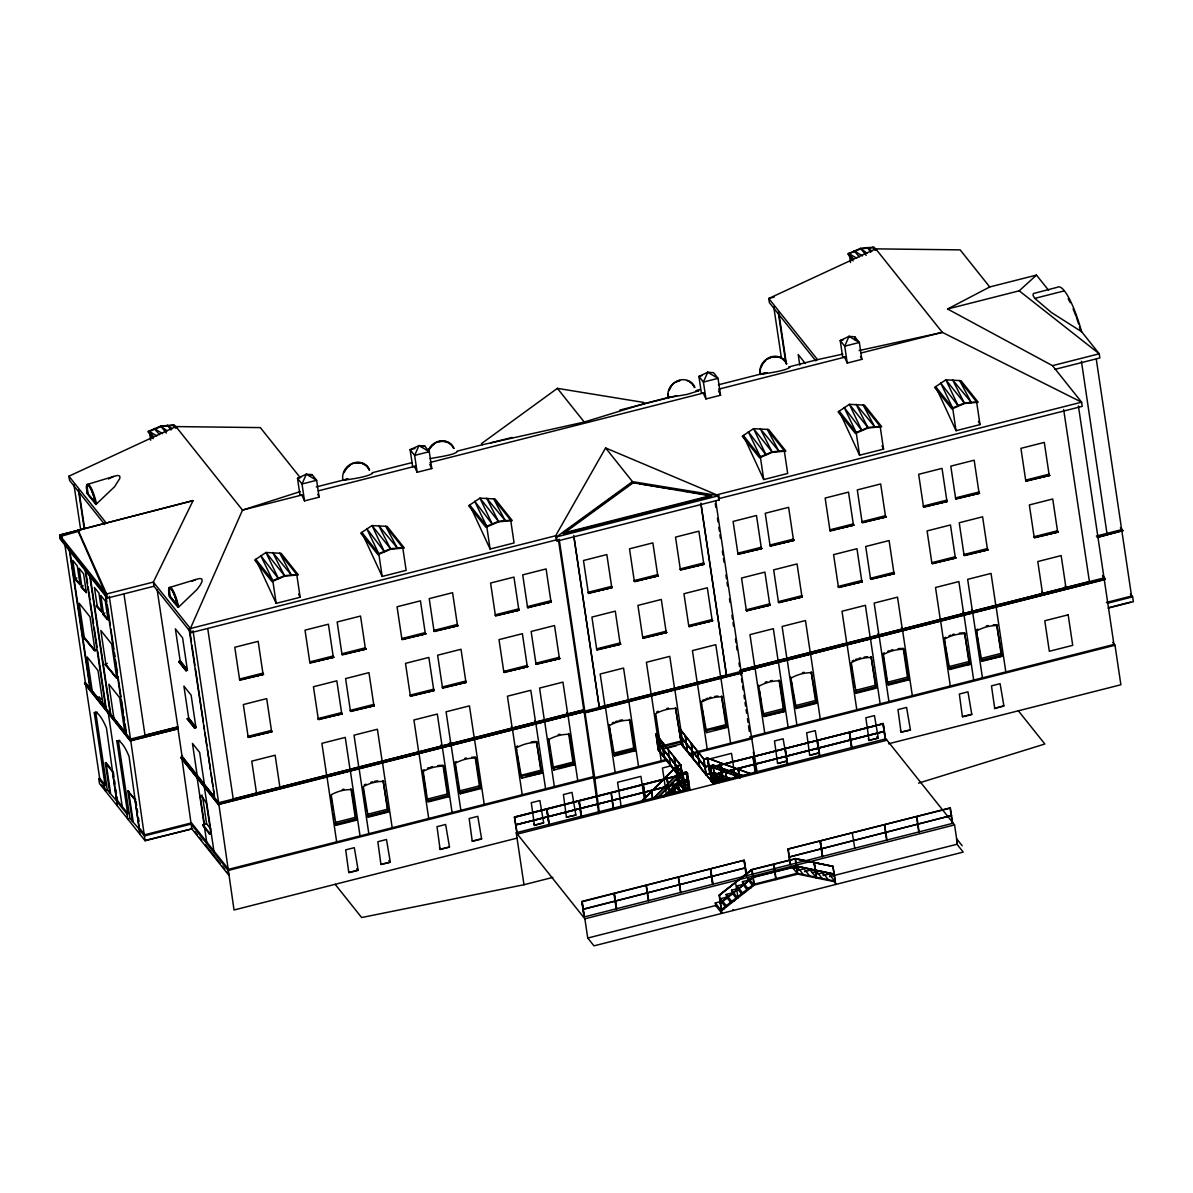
<?xml version="1.0" encoding="UTF-8"?>
<svg xmlns="http://www.w3.org/2000/svg" width="1193" height="1193" viewBox="0 0 1193 1193"><rect width="100%" height="100%" fill="white"/><g stroke="black" fill="none" stroke-linecap="round" stroke-linejoin="round"><path stroke-width="1.5" d="M153.972 586.24L107.221 598.125L60.276 539.236L59.65 535.075L193.072 500.613L153.36 582.08L153.972 586.24L190.999 632.678L556.266 539.922L557.161 541.055L719.334 499.867L718.723 495.706L605.597 447.942L555.64 535.761L556.266 539.922M109.816 793.211L105.267 762.715L112.5 771.767L117.033 802.278L117.764 802.084L107.325 790.109L105.133 790.661L104.417 785.799L106.505 784.562M117.332 805.946L106.475 728.013A43.977 9.41 75.8 0 0 94.292 712.728L95.753 712.355A43.977 9.41 75.8 0 1 97.304 712.191M135.793 799.892L127.845 791.019L135.063 800.085L139.611 830.582L140.342 830.403L129.903 818.413L127.711 818.965L126.995 814.118L129.083 812.865M1078.397 405.948L1104.017 577.904L1105.076 578.694L741.39 671.778L1105.18 579.38L1104.017 577.904L740.227 670.287L742.285 672.912L584.495 712.982L583.601 711.848L218.334 804.604L181.082 757.898L182.052 756.213L214.561 796.969L189.046 628.8M139.909 834.25L129.053 756.332A43.977 9.41 75.8 0 0 116.869 741.032L118.331 740.674A43.977 9.41 75.8 0 1 119.882 740.495M689.39 788.752L658.954 749.472M640.581 802.143L676.863 765.891L680.785 764.892L683.186 780.535L679.264 781.534L663.89 796.835M641.998 801.234L676.893 766.16L680.89 764.996M653.466 798.236L677.997 773.526L681.725 772.706M653.51 798.505L678.042 773.795L682.023 772.632L657.045 741.763L682.068 772.9L677.997 773.526M657.746 797.401L682.366 772.796L686.407 771.916L688.719 787.44L684.678 788.334L681.009 791.913M657.79 797.67L682.456 772.915L684.782 789.02L679.369 782.22L676.953 766.01M657.88 797.789L682.411 773.079L686.437 772.184M663.532 796.372L678.906 781.087L682.635 780.848L658.327 750.352L655.911 734.127L680.935 765.28L676.893 766.16M670.541 793.375L683.5 780.431L687.541 779.536M670.585 793.643L683.589 780.535L670.675 793.763M688.674 787.857L683.619 789.319M719.334 499.867L718.44 498.734L1082.23 406.336L1081.604 402.175L1052.494 365.654L947.585 309.002L1019.195 290.824L1036.478 275.091L1048.587 290.272M95.887 504.505L95.872 504.371A14.54 2.804 73.1 0 0 88.834 485.447A14.54 2.804 73.1 0 0 87.372 493.723L95.887 504.505L114.588 486.714L119.911 478.274L119.732 476.052L117.63 475.425L113.767 476.41L87.029 484.537M178.353 607.326L196.756 589.774L200.32 584.973L202.094 581.334L201.915 579.112L199.813 578.471L195.935 579.47L169.197 587.597M652.467 798.52L651.646 791.406L652.75 798.356M725.583 907.038L721.139 901.461L715.293 902.952L715.681 905.547L721.914 913.361L719.125 895.123L751.709 869.578L795.463 858.602M796.611 866.222L752.843 877.198L720.393 903.131L752.887 877.481L796.641 866.506L834.19 874.23L796.521 866.118L834.146 873.962M720.304 903.026L752.932 877.317M721.243 912.526L720.855 909.916L753.439 884.371L797.103 873.291L834.653 881.016L835.711 884.46L832.923 866.222L835.324 881.866L829.09 874.051L823.245 875.528L822.842 872.754L818.458 873.872M832.654 866.431L795.507 858.871L751.754 869.846L719.17 895.391L751.709 869.578L754.11 885.221L721.526 910.766L715.293 902.952M666.887 776.166L668.885 791.63L666.619 776.375L669.452 792.063L673.001 790.452L669.362 791.377L671.525 794.091M673.732 793.569L672.405 783.07L674.015 793.449M644.533 403.562L643.638 402.429L557.385 388.351L481.465 443.617L482.36 444.75L584.242 422.039L644.533 403.562L671.57 396.702M77.963 529.856L106.609 593.965L153.36 582.08L190.388 628.517L555.64 535.761L556.549 536.895L718.723 495.706L632.469 481.629L556.549 536.895L557.161 541.055M564.17 532.138L573.043 525.666M578.963 521.356L586.36 515.972M593.756 510.589L604.12 503.043M608.564 499.822L617.437 493.35M624.834 487.967L630.754 483.657M632.693 483.15L563.141 533.778L711.714 496.049L632.245 482.583L635.914 483.18M157.118 589.581L178.145 728.759L130.231 740.928L84.628 683.738L85.374 682.456L64.646 543.292M145.099 840.767L99.496 783.577L98.765 778.731L99.63 778.134L85.583 683.843L130.723 740.465L145.099 840.767L192.58 828.703L145.606 840.304M185.974 670.72L178.756 661.653L180.113 660.594L187.331 669.661L185.974 670.72L187.435 670.347L182.604 637.882L175.371 628.815L180.218 661.295L187.435 670.347M187.256 718.812L194.489 727.864L187.286 718.947L188.643 717.888L195.861 726.94L194.504 728.013L195.965 727.641L191.134 695.176L183.901 686.109L188.748 718.574L195.965 727.641M947.585 309.002L989.728 286.961L1036.478 275.091M153.241 438.666L147.872 431.568L160.727 426.065L174.223 424.872L176.475 427.676M150.706 440.247L149.408 431.493L161.1 426.527L173.373 425.409M853.07 260.939L847.701 253.841L860.556 248.338L874.066 247.145L876.303 249.948M873.201 247.682L860.928 248.8L849.237 253.766L856.708 258.15M276.179 603.36L272.794 580.618L284.486 575.652L296.759 574.534L300.144 597.275L276.179 603.36L255.764 559.263L273.167 581.08L284.859 576.115L298.354 574.922L281.13 553.313L266.009 552.478L254.72 560.054L272.004 581.617L273.167 581.08M382.178 576.443L378.792 553.701L390.484 548.72L402.757 547.617L406.142 570.358L382.178 576.443L362.523 533.972M379.165 554.163L390.857 549.198L404.352 548.005L387.129 526.396L372.007 525.561L360.718 533.137L378.002 554.7L379.165 554.163L361.762 532.346M490.114 549.034L486.729 526.292L498.42 521.311L510.693 520.208L514.079 542.949L490.114 549.034L471.205 508.203M487.102 526.754L498.793 521.788L512.289 520.595L495.065 498.987L479.944 498.137L468.655 505.728L485.939 527.291L487.102 526.754L469.699 504.937M763.729 479.556L760.344 456.815L772.035 451.834L784.293 450.73L787.678 473.457L763.729 479.556L743.314 435.445L760.702 457.277L772.393 452.296L785.904 451.103L768.665 429.495L753.558 428.66L742.255 436.235L759.538 457.799L760.702 457.277M859.571 455.204L856.186 432.462L867.878 427.497L880.151 426.378L883.536 449.12L859.571 455.204L839.156 411.108L856.559 432.925L868.25 427.959L881.746 426.766L864.522 405.158L849.401 404.323L838.112 411.898L855.396 433.462L856.559 432.925M956.04 430.703L952.655 407.961L964.347 402.995L976.62 401.877L980.005 424.619L956.04 430.703L936.386 388.247M953.028 408.438L964.719 403.458L978.215 402.265L960.991 380.656L945.87 379.821L934.581 387.397L951.865 408.96L953.028 408.438L935.625 386.607M108.399 478.975L113.767 476.41M191.909 581.379L195.935 579.47M104.745 524.517L69.552 480.361L68.926 476.201L175.908 426.587L260.328 427.601L299.801 477.096M989.728 286.961L960.156 249.874L875.737 248.86L768.769 298.474L769.381 302.634L815.818 360.882M300.323 491.561L242.507 510.097L190.388 628.517L190.999 632.678M918.565 783.13L1044.844 744.014L1018.36 710.804M87.432 493.544L96.409 503.685L87.432 493.544L86.88 490.562A14.167 2.729 73.1 0 1 88.908 485.76A14.167 2.729 73.1 0 1 94.978 500.732L95.694 503.908M169.555 596.768A14.54 2.804 73.1 0 1 171.017 588.492A14.54 2.804 73.1 0 1 178.04 607.416L169.57 596.918L170.331 596.381L178.592 606.745L169.6 596.604L169.048 593.607A14.167 2.729 73.1 0 1 171.076 588.82A14.167 2.729 73.1 0 1 177.146 603.777L177.861 606.969M60.232 536.507L79.648 531.019L78.186 531.392L106.565 596.172L60.515 538.416L60.232 536.507L61.693 536.134L61.976 538.043L106.878 594.353M59.65 535.075L193.072 500.613M742.598 775.987L713.175 765.399L709.149 766.279L710.596 767.666L712.892 782.921M774.182 297.102L768.769 298.474L817.518 359.63L842.855 354.097M60.515 538.416L61.976 538.043M300.74 477.513L297.504 478.333L300.01 495.214L301.829 495.035L304.528 500.881L319.142 497.168L316.622 480.287L312.104 474.62L306.303 474.203L297.504 478.333L302.023 484L304.528 500.881M308.868 475.455L312.104 474.62M415 448.493L410.124 449.731L412.644 466.612L414.448 466.433L417.162 472.279L431.777 468.566L429.256 451.685L424.738 446.018L418.937 445.6L410.124 449.731L414.642 455.398L417.162 472.279M421.487 446.853L424.738 446.018M702.155 375.571L698.919 376.392L701.424 393.272L703.244 393.094L705.943 398.939L720.557 395.226L718.037 378.345L713.518 372.678L707.717 372.261L698.919 376.392L703.423 382.058L705.943 398.939M843.451 339.692L840.215 340.512L842.72 357.393L844.54 357.214L847.239 363.06L861.853 359.347L859.333 342.466L854.814 336.799L849.013 336.366L840.215 340.512L844.719 346.179L847.239 363.06M1054.91 369.368L1099.857 357.945L1099.245 353.784L1081.633 331.714A55.34 11.826 75.8 0 0 1057.401 287.274L1033.362 293.553L1033.034 295.432L1034.778 298.369L1064.35 290.868M316.309 486.923L346.984 479.124M372.261 472.711L411.973 462.616M457.098 451.163L482.36 444.75M696.801 390.29L700.395 389.38M718.425 384.802L765.265 372.902M788.692 366.952L817.518 359.63M348.073 478.96L342.928 480.257A14.54 13.123 -41.6 0 1 352.546 463.302A14.54 13.123 -41.6 0 1 369.532 469.774M490.562 442.916L512.125 437.443M619.928 410.064L676.774 395.629M786.813 363.805A14.54 13.123 -41.6 0 0 769.828 357.333A14.54 13.123 -41.6 0 0 760.209 374.289L767.099 372.693M842.72 357.393L845.971 356.573M302.023 494.976L242.507 510.097L175.908 426.587M318.263 490.86L415.656 466.12M430.091 462.466L704.243 392.84M718.678 389.172L844.942 357.11M861.167 352.979L942.336 332.37L1081.604 402.175L717.813 494.573L718.231 497.347M80.08 584.674L75.562 579.023L72.773 560.292L77.291 565.959L80.08 584.674L74.831 579.201L76.919 577.949M74.727 578.501L79.976 583.988M86.388 592.608L81.885 586.941L79.096 568.226L83.599 573.878L86.388 592.608L81.154 587.135L83.242 585.882M81.049 586.434L86.284 591.907M101.748 611.86L97.23 606.193L94.441 587.478L98.959 593.13L101.748 611.86L96.499 606.372L97.125 605.507M1052.494 365.654L1099.245 353.784L1019.195 290.824M96.394 605.686L101.644 611.159M108.071 619.778L103.552 614.127L100.764 595.396L105.282 601.063L108.071 619.778L102.822 614.306L104.909 613.053M102.717 613.62L107.236 619.271L109.428 618.72M95.067 650.841L84.241 637.256L79.17 603.285L90.012 616.87L95.067 650.841L83.51 637.435L84.136 636.57M83.406 636.749L94.232 650.334L96.424 649.782M564.468 532.749L711.252 495.483L691.045 492.172M116.735 678.027L105.909 664.441L100.838 630.456L111.68 644.056L116.735 678.027L105.178 664.62L107.266 663.368M105.073 663.919L115.915 677.52L118.107 676.953M178.756 661.653L180.218 661.295M84.957 568.763L105.685 707.926L89.893 688.107L69.149 548.944M104.432 703.482L102.971 703.855L98.005 670.57L87.178 656.985L92.129 690.27M239.629 679.742L263.459 674.373L239.629 679.742L234.782 647.277L258.165 641.342L262.997 673.806M263.429 674.239L262.892 673.106L239.525 679.056L240.061 680.174L263.459 674.373M309.852 662.622L333.682 657.254L309.852 662.622L305.02 630.158L328.403 624.222L333.235 656.687M342.003 654.465L365.833 649.081L342.003 654.465L337.157 621.985L360.54 616.05L365.371 648.515M401.907 639.239L425.737 633.871L401.907 639.239L397.06 606.775L420.443 600.84L425.275 633.304M434.043 631.082L457.873 625.714L434.043 631.082L429.212 598.618L452.579 592.682L457.426 625.147M495.408 615.499L519.238 610.13L495.408 615.499L490.577 583.034L513.944 577.099L518.791 609.563M527.545 607.341L551.375 601.973L527.545 607.341L522.713 574.862L546.096 568.927L550.927 601.406M737.945 553.91L761.76 548.541L737.945 553.91L733.099 521.43L756.481 515.495L761.313 547.975M770.081 545.738L793.912 540.369L770.081 545.738L765.25 513.273L788.618 507.338L793.464 539.803M829.985 530.527L853.815 525.159L829.985 530.527L825.153 498.063L848.521 492.127L853.368 524.592M862.121 522.37L885.952 517.001L862.121 522.37L857.29 489.905L880.673 483.955L885.504 516.435M923.486 506.786L947.317 501.418L923.486 506.786L918.655 474.322L942.023 468.372L946.869 500.851M955.638 498.629L979.468 493.246L955.638 498.629L950.791 466.15L974.174 460.215L979.006 492.679M1025.756 480.809L1049.586 475.44L1025.756 480.809L1020.925 448.344L1044.307 442.409L1049.139 474.874M105.282 594.248L126.011 733.412L110.203 713.593L89.475 574.429M333.667 657.104L333.13 655.986L309.748 661.921L310.284 663.054L333.682 657.254M365.804 648.947L365.267 647.829L341.899 653.764L342.436 654.882L365.833 649.081M425.707 633.737L402.339 639.672L401.802 638.553L425.17 632.618L425.737 633.871M457.858 625.579L457.322 624.446L433.939 630.396L434.476 631.515L457.873 625.714M519.209 609.996L518.687 608.862L495.304 614.813L495.841 615.931L519.238 610.13M527.977 607.759L551.36 601.824L550.823 600.705L527.44 606.64L528.007 607.908M761.745 548.392L761.209 547.274L737.841 553.209L738.363 554.327L761.76 548.541M793.882 540.235L793.36 539.117L769.977 545.052L770.514 546.17L793.912 540.369M830.417 530.96L853.785 525.024L853.263 523.906L829.881 529.841L830.432 531.094M885.937 516.852L862.554 522.802L862.017 521.669L885.4 515.734L885.952 517.001M947.302 501.269L946.765 500.15L923.382 506.086L923.919 507.219L947.317 501.418M979.438 493.112L978.901 491.993L955.533 497.928L956.07 499.047L979.468 493.246M1049.572 475.306L1026.189 481.241L1025.652 480.123L1049.035 474.188L1049.586 475.44M588.313 592.966L612.143 587.597L588.313 592.966L583.481 560.501L606.849 554.566L611.696 587.031M634.333 581.274L658.163 575.906L634.333 581.274L629.501 548.81L652.869 542.875L657.716 575.339M680.353 569.598L704.183 564.229L680.353 569.598L675.521 537.118L698.904 531.183L703.736 563.663M588.745 593.398L612.113 587.463L611.591 586.345L588.209 592.28L588.76 593.532M658.148 575.772L634.765 581.707L634.229 580.588L657.611 574.653L658.163 575.906M704.168 564.08L703.631 562.962L680.249 568.897L680.785 570.015L704.183 564.229M187.286 718.947L188.748 718.574M177.578 726.925L144.994 735.186L123.997 594.189M177.712 727.089L130.529 739.078L130.231 740.928M178.04 728.058L130.126 740.242L84.524 683.052M132.483 740.018L178.145 728.759M248.159 737.02L271.989 731.652L248.159 737.02L243.327 704.556L266.695 698.621L271.542 731.085M318.292 719.215L342.123 713.846L318.292 719.215L313.446 686.75L336.829 680.815L341.66 713.28M350.429 711.058L374.259 705.689L350.429 711.058L345.597 678.593L368.965 672.643L373.812 705.123M410.332 695.847L434.163 690.479L410.332 695.847L405.501 663.368L428.869 657.432L433.715 689.912M442.469 687.675L466.299 682.307L442.469 687.675L437.637 655.211L461.02 649.275L465.852 681.74M503.834 672.091L527.664 666.723L503.834 672.091L499.002 639.627L522.385 633.692L527.217 666.156M535.985 663.934L559.815 658.566L535.985 663.934L531.139 631.47L554.521 625.535L559.353 657.999M746.371 610.503L770.201 605.134L746.371 610.503L741.539 578.038L764.907 572.103L769.753 604.568M778.507 602.346L802.337 596.977L778.507 602.346L773.675 569.866L797.058 563.931L801.89 596.411M838.411 587.135L862.241 581.752L838.411 587.135L833.579 554.656L856.962 548.72L861.793 581.185M870.562 578.963L894.392 573.594L870.562 578.963L865.715 546.498L889.098 540.563L893.93 573.028M931.927 563.379L955.742 558.011L931.927 563.379L927.08 530.915L950.463 524.98L955.295 557.444M964.063 555.222L987.893 549.854L964.063 555.222L959.232 522.758L982.6 516.808L987.446 549.287M1034.197 537.417L1058.027 532.033L1034.197 537.417L1029.35 504.937L1052.733 499.002L1057.565 531.467M271.959 731.518L271.437 730.399L248.055 736.335L248.591 737.453L271.989 731.652M342.093 713.712L318.725 719.647L318.188 718.529L341.556 712.594L342.123 713.846M374.244 705.54L373.707 704.422L350.324 710.357L350.861 711.475L374.259 705.689M434.148 690.329L433.611 689.211L410.228 695.146L410.765 696.265L434.163 690.479M466.284 682.172L465.747 681.054L442.379 686.989L442.901 688.107L466.299 682.307M527.649 666.589L527.112 665.47L503.729 671.405L504.266 672.524L527.664 666.723M559.785 658.432L559.249 657.298L535.881 663.233L536.418 664.367L559.815 658.566M746.803 610.935L770.171 605L769.649 603.867L746.266 609.817L746.818 611.07M802.322 596.828L778.94 602.763L778.403 601.645L801.785 595.71L802.337 596.977M862.226 581.617L861.689 580.499L838.306 586.434L838.843 587.553L862.241 581.752M894.362 573.46L893.825 572.342L870.458 578.277L870.994 579.395L894.392 573.594M955.727 557.877L932.359 563.812L931.822 562.693L955.19 556.758L955.742 558.011M987.879 549.705L987.342 548.586L963.959 554.521L964.496 555.64L987.893 549.854M1057.997 531.899L1057.46 530.781L1034.092 536.716L1034.629 537.834L1058.027 532.033M596.739 649.559L620.569 644.19L596.739 649.559L591.907 617.094L615.29 611.159L620.121 643.624M642.773 637.882L666.589 632.514L642.773 637.882L637.927 605.403L661.31 599.468L666.141 631.947M688.793 626.191L712.624 620.822L688.793 626.191L683.947 593.726L707.33 587.791L712.161 620.256M620.554 644.056L620.017 642.938L596.634 648.873L597.171 649.991L620.569 644.19M666.574 632.365L666.037 631.246L642.669 637.181L643.191 638.3L666.589 632.514M689.226 626.623L712.594 620.688L712.057 619.555L688.689 625.49L689.241 626.757M181.082 757.898L217.708 802.725M1096.352 536.06L1121.674 529.632L1122.732 530.423L1097.664 537.506M1097.56 536.82L1122.732 530.423L1120.436 527.545M1097.098 537.312L1121.882 531.019L1131.56 596.068L1132.634 596.858L1133.35 601.704L1108.178 608.102M204.421 824.393L200.141 795.701L202.333 795.149M584.495 712.982L583.765 709.82L233.246 799.042L207.761 628.756M740.092 670.123L1089.403 581.617L1063.664 409.497M573.922 537.118L599.274 707.24L726.522 675.134L700.902 503.178M582.318 711.833L218.841 804.142L234.037 909.991L517.24 838.068M743.671 670.854L845.345 645.025M904.339 630.053L1105.18 579.38M598.767 813.641L584.093 711.371L585.002 712.504L649.738 696.071M695.758 684.379L651.482 695.623L661.19 760.806M757.182 772.9L741.33 672.807L697.502 683.932L707.21 749.115M200.141 795.701A38.579 8.247 75.8 0 1 206.464 803.635L210.937 833.639L209.476 834.011L203.153 826.093L202.959 824.766L206.613 823.826L210.818 829.12M1106.388 602.465L1131.56 596.068M1107.447 603.255L1132.634 596.858L1130.412 594.084M202.959 824.766L209.282 832.684L210.743 832.311M1109.013 607.55L1130.591 602.077M679.309 728.192L704.034 759.419L679.309 728.192L681.725 744.417L697.89 764.683M355.216 817.414L334.771 822.603L336.098 825.347L356.543 820.158L355.216 817.414L350.951 788.722M387.367 809.242L366.907 814.446L368.234 817.19L388.694 812.001L387.367 809.242L383.087 780.565L388.038 810.092M447.271 794.031L426.811 799.235L428.138 801.979L448.598 796.775L447.271 794.031L442.991 765.354A38.579 34.06 -38.6 0 0 437.771 765.593M457.62 782.101L458.947 791.063L479.407 785.874L480.734 788.618L460.274 793.807L455.353 763.237A38.579 34.06 -38.6 0 1 475.813 758.032L480.734 788.618M517.643 745.953A38.579 34.06 -38.6 0 0 516.047 746.803L521.639 778.224L542.099 773.034L540.772 770.29L520.312 775.48L518.448 762.938M574.236 764.877L569.315 734.291A38.579 34.06 -38.6 0 0 548.869 739.481L553.791 770.067L574.236 764.877L572.908 762.133L552.463 767.323L550.584 754.766M783.309 708.702L762.849 713.891L764.176 716.635L784.636 711.446L783.309 708.702L779.029 680.01M815.445 700.53L794.985 705.734L796.313 708.478L816.773 703.274L815.445 700.53L811.165 671.853L816.773 703.274M875.349 685.319L854.889 690.508L856.216 693.267L876.676 688.063L875.349 685.319L871.069 656.642L876.02 686.169M907.485 677.162L887.04 682.351L888.367 685.095L908.812 679.906L907.485 677.162L903.22 648.47A38.579 34.06 -38.6 0 0 898.001 648.724M947.868 663.189L948.405 666.768L968.85 661.578L970.177 664.322L949.732 669.512L944.125 638.091A38.579 34.06 -38.6 0 1 945.736 637.241M980.005 655.017L980.542 658.611L1001.002 653.406L1002.329 656.165L981.869 661.354L976.262 629.919A38.579 34.06 -38.6 0 1 977.872 629.084M609.787 729.937L608.997 724.554L614.589 755.989L635.049 750.8L633.722 748.041L613.262 753.245L612.725 749.651M657.373 741.957L681.785 772.975M680.487 736.096L704.854 767.114L708.806 766.115L705.033 766.652M701.573 704.765L701.037 701.186L706.644 732.606L727.089 727.417L725.762 724.673L705.317 729.862L704.511 724.494M335.889 824.02L356.349 818.83M368.041 815.863L388.486 810.658M427.944 800.652L448.389 795.448M458.947 791.063L460.08 792.48L480.54 787.291M520.998 776.33L541.905 771.707M553.134 768.173L574.042 763.535M763.982 715.308L784.427 710.118M796.119 707.151L816.579 701.946M856.022 691.925L876.482 686.736M888.159 683.768L908.619 678.578M948.405 666.768L949.524 668.184L969.984 662.995M980.542 658.611L981.675 660.027L1002.12 654.823M342.466 823.051L354.396 820.023M371.187 815.758L386.532 811.866M448.598 796.775L443.677 766.204A38.579 34.06 -38.6 0 0 423.217 771.394L427.69 801.413L432.805 800.115M459.827 793.241L475.172 789.348M526.307 776.36L542.099 773.034M558.443 768.203L573.788 764.31M664.292 757.287L662.234 741.837L664.203 757.167M687.407 751.411L685.334 735.977L687.317 751.307M758.569 685.2L763.729 716.068L784.636 711.446M807.795 704.884L816.325 702.722M859.184 691.836L874.514 687.929M908.812 679.906L903.891 649.32A38.579 34.06 -38.6 0 0 883.446 654.525L887.905 684.528L898.135 681.934M901.55 681.069L908.365 679.339M949.27 668.945L954.385 667.648M962.915 665.485L970.177 664.322M981.421 660.788L1002.329 656.165M613.948 754.095L634.855 749.458M705.988 730.712L726.895 726.09M614.141 755.423L626.071 752.395M714.711 729.877L724.941 727.283M680.457 741.211L660.012 746.4L660.683 747.25L681.143 742.061L675.462 707.673L681.337 743.791M690.479 790.124L658.223 749.666L656.195 734.053M658.223 749.666L681.71 743.836L713.891 784.174M665.53 748.533L676.327 745.789M668.184 749.308L670.466 764.564M691.209 743.328L693.282 758.778L691.299 743.448M689.793 753.544L751.038 737.975L750.143 736.842L1113.934 644.459L1114.993 645.249L1120.883 684.767L888.561 743.776M674.12 757.197L676.491 772.572L674.209 757.316M697.532 751.262L699.605 766.696L697.622 751.366M750.143 736.842L751.202 737.647L1114.993 645.249L1112.756 642.445M666.589 759.434L594.711 777.687L599.393 812.97M667.826 760.18L594.308 778.85L593.413 777.717L228.146 870.472L191.134 824.035L181.813 757.704M689.345 754.707L752.097 738.765L751.202 737.647M671.435 765.727L662.443 768.024L666.186 793.136M704.824 766.845L708.761 765.846L739.914 777.046M735.186 777.94L731.533 753.35L708.15 759.285L711.505 781.654L709.104 766.01L713.131 765.116L744.283 776.33M516.778 832.595L514.466 817.056L687.093 773.213L689.494 789.438M710.327 767.74L883.297 723.808L710.461 767.278L712.907 783.503M514.466 817.056L687.481 773.258L689.778 788.797L516.241 832.729L523.981 884.729L361.628 917.536L335.144 884.311M710.238 767.621L883.238 723.54L885.489 738.959M514.601 817.444L687.496 773.541L686.109 771.99L688.421 787.514M705.943 774.212L709.581 773.288L726.507 779.327M683.186 780.535L680.621 765.354L655.911 734.127M706.211 774.555L709.939 773.735L707.538 758.107L703.616 759.106L706.047 774.913M709.85 773.631L707.374 758.569M683.544 780.699L687.586 779.819M710.282 773.914L714.189 772.632L731.577 778.969M688.615 780.893L515.689 824.795M711.401 775.092L884.371 731.16M688.272 781.117L515.644 824.96L688.659 781.161L687.451 779.432M680.398 790.899L675.954 784.77L679.607 783.846L683.947 789.274M711.505 775.733L713.936 775.122L719.349 781.922M676.058 785.456L678.489 784.845M676.013 792.838L672.658 788.066L676.312 787.141L679.563 791.213M715.517 777.18L717.947 776.568L721.198 780.64M348.714 872.128L345.702 849.863L354.321 847.686L358.183 870.353L348.982 872.694M380.865 863.971L377.838 841.706L386.472 839.514L390.335 862.196L381.119 864.537M440.038 848.939L437.011 826.674L445.63 824.482L449.507 847.164L440.292 849.505M472.174 840.782L469.162 818.517L477.782 816.325L481.644 839.007L472.443 841.333M534.539 825.571L531.258 802.74L539.877 800.563L543.695 822.961L534.315 825.288L543.471 822.678M566.407 816.847L563.394 794.583L572.014 792.391L575.876 815.073L566.451 817.13L575.876 815.073M777.523 763.237L774.511 740.972L783.13 738.78L786.962 761.179L777.568 763.505L786.739 760.895M809.674 755.065L806.662 732.8L815.281 730.623L819.099 753.022L809.719 755.348L818.875 752.738M869.115 740.599L865.835 717.783L874.454 715.591L878.316 738.273L868.892 740.316L878.272 737.99M900.983 731.876L897.971 709.611L906.591 707.434L910.453 730.101L901.028 732.159L910.423 729.833M962.348 716.292L959.336 694.028L967.955 691.851L971.818 714.518L962.617 716.859M994.753 708.702L991.472 685.871L1000.092 683.678L1003.924 706.077L994.53 708.418L1003.701 705.794M348.759 872.411L358.154 870.085M380.895 864.254L390.335 862.196M440.068 849.222L449.463 846.896M472.219 841.065L481.599 838.724M962.393 716.575L971.773 714.249M718.305 778.94L722.406 778.179L719.737 762.745L722.108 778.254M718.395 779.64L722.048 778.716L724.226 781.43M711.416 781.534L715.457 780.654M710.551 767.397L709.477 766.055L711.803 782.161L716.993 781.385L715.353 780.535M667.379 795.06L669.705 793.748M723.629 780.774L726.06 780.162M517.33 834.101L887.01 740.212M523.981 884.729L552.836 877.392M790.198 864.612L787.887 849.088L950.329 807.825L952.67 823.364M582.169 901.744L584.152 917.074L581.752 901.431L744.283 860.287L746.624 875.826L744.193 860.183L581.886 901.819M582.974 909.17L745.416 867.922M951.552 815.565L789.155 857.096M789.065 856.992L951.462 815.46M583.526 917.104L953.207 823.215M516.241 832.729L584.868 918.804L954.564 824.915L957.427 844.152L829.478 876.646M747.31 890.008L742.866 884.431L742.449 881.657L748.294 880.18L752.738 885.758M793.42 868.713L797.804 867.609L803.366 874.573M741.882 894.273L737.438 888.696L737.02 885.922L742.866 884.431M798.221 870.383L804.067 868.892L809.629 875.871M736.454 898.523L732.01 892.946L731.592 890.172L737.438 888.696M804.485 871.665L810.315 870.189L815.878 877.153M754.021 885.102L797.789 874.126L835.324 881.866M750.934 887.89L748.011 888.636L742.449 881.657M731.026 902.788L726.567 897.211L726.164 894.437L732.01 892.946M812.194 872.59L816.579 871.472L822.141 878.436M745.506 892.155L742.583 892.886L737.02 885.922M721.139 901.461L720.721 898.687L726.567 897.211M816.459 877.884L814.282 862.748L816.549 878.003M738.109 897.911L735.544 882.731M584.868 918.804L587.746 938.041L716.635 905.308M734.634 900.67L731.712 901.401L726.164 894.437M720.855 909.916L723.778 909.185M721.437 910.647L719.439 895.182M687.511 773.526L686.064 772.154M514.511 817.339L517.076 832.52M859.124 350.548L942.336 332.37L875.737 248.86M430.181 458.634C437.786 457.053 453.713 455.159 457.068 451.804M760.239 374.438C768.903 373.006 785.561 370.874 789.9 367.28M694.773 387.173A14.54 13.123 -41.6 0 0 677.788 380.701A14.54 13.123 -41.6 0 0 668.169 397.672L687.392 394.331L698.844 390.752L695.758 390.827M372.619 473.248C368.279 476.753 351.488 479.213 342.928 480.257M712.803 782.802L680.89 743.91M639.597 483.776L672.673 489.175M676.342 489.786L680.025 490.383M683.693 490.979L687.362 491.576M726.865 780.028L725.24 769.664L727.163 779.998M791.555 866.312L797.789 874.126L795.373 858.483L833.012 866.342L795.418 858.766M739.511 777.97L738.243 769.41L739.914 778.075M750.889 773.78L707.538 758.107L703.721 759.494L707.628 758.211L750.844 773.944M715.457 781.236L713.041 765.011L744.193 776.225M708.717 765.995L739.958 777.329M731.533 779.133L714.219 772.915L710.238 773.631L711.446 775.375L884.416 731.443L711.654 775.182L710.61 773.675M711.222 774.138L726.865 779.79M716.635 780.938L720.11 782.19M854.099 250.798L862.405 255.928M154.255 428.526L162.576 433.656M149.408 431.493L156.865 435.877M1081.633 331.714L1051.48 312.551L1034.778 298.369M860.928 248.8L867.013 253.08M161.1 426.527L167.184 430.807M867.266 247.458L871.904 251.112M167.438 425.185L172.075 428.839M668.483 397.239L668.229 393.988M854.456 251.261L859.318 256.898M154.628 428.988L159.489 434.625M971.43 402.578L952.566 379.836L964.347 402.995M874.961 427.079L856.112 404.338L867.878 427.497M779.104 451.416L760.254 428.675L772.035 451.834M505.504 520.909L486.64 498.167L498.42 521.311M397.567 548.318L378.718 525.576L390.484 548.72M291.569 575.235L272.72 552.493L284.486 575.652M1102.541 575.518L1104.852 578.411M1102.63 576.189L1104.957 579.097M1120.54 528.245L1122.837 531.124M1106.925 533.167L1081.425 361.27M872.829 247.219L875.364 250.411M860.556 248.338L866.163 255.347M976.978 402.354L959.59 380.522L971.057 402.116M848.864 253.304L853.577 259.209M964.719 403.458L945.87 379.821L958.247 405.933M1064.991 586.24L1065.901 587.374L1061.159 555.595L1037.791 561.545L1042.518 593.309L1041.623 592.175M880.523 426.84L863.121 405.024L874.588 426.617M868.25 427.959L849.401 404.323L861.778 430.419M805.454 363.611L798.221 354.56L799.802 365.147M993.247 624.819A38.579 34.06 -38.6 0 1 996.722 624.729L1001.866 655.598M971.49 609.996L972.399 611.129L967.657 579.351L991.04 573.415L995.767 605.194M962.721 612.218L963.631 613.351L958.889 581.573L935.521 587.508L940.248 619.286M959.366 633.14A38.579 34.06 -38.6 0 1 964.585 632.886L969.73 663.755M784.666 451.193L767.263 429.361L778.731 450.954M772.393 452.296L753.558 428.66L765.936 454.772M901.356 627.801L902.266 628.935L897.524 597.156L874.156 603.091L878.883 634.87L877.988 633.737M903.22 648.47L903.891 649.32M900.372 730.668L901.282 731.801M882.924 723.778L885.281 739.138L883.148 723.42M950.374 808.108L787.887 849.088M950.105 808.183L952.372 823.438M856.216 693.267L851.295 662.682A38.579 34.06 -38.6 0 1 871.755 657.492M954.564 824.915L885.922 738.84L712.594 782.996L710.267 767.472M876.855 736.648L877.75 737.781M962.184 845.762L956.622 838.783L956.995 844.271L963.213 852.085L593.965 945.855L587.746 938.041M868.236 738.84L869.13 739.973M849.699 732.353L851.877 747.489M916.88 816.758L919.057 831.894M916.582 816.832L918.774 831.968M790.72 677.042L796.313 708.478M605.597 447.942L632.469 481.629M557.385 388.351L584.242 422.039M817.563 740.51L819.83 755.765M884.639 824.795L887.01 840.17M817.265 740.585L819.442 755.721M884.445 824.989L886.623 840.126M740.227 670.287L742.18 672.211L584.391 712.281L583.899 709.984L218.632 802.755L218.334 804.604M741.39 671.778L742.285 672.912M741.33 672.807L740.435 671.674L740.972 675.298M785.322 748.563L787.589 763.818M785.113 748.742L787.305 763.893M852.294 833.146L854.77 848.223M727.089 727.417L721.497 695.981L725.762 724.673M752.977 756.914L755.154 772.05M820.456 841.244L822.633 856.38M822.842 872.754L828.389 879.733M813.969 862.673L816.266 878.078M738.243 769.41L739.6 778.075M721.124 764.996L723.405 780.252M788.305 849.401L790.482 864.537M795.224 858.945L797.401 874.096M712.803 765.354L715.069 780.61M724.121 780.729L722.048 778.716M709.104 766.01L710.596 767.666M721.303 781.34L717.947 776.568M679.145 728.655L681.71 743.836M511.051 520.67L493.663 498.853L505.131 520.446M714.04 775.808L719.454 782.608M705.108 766.771L680.159 735.887L705.167 767.039M711.028 775.107L715.725 780.983M711.132 775.793L714.383 779.864M711.371 777.404L713.533 780.118M700.202 767.576L705.973 774.809M773.974 864.343L776.151 879.48M773.586 864.314L775.853 879.554M498.793 521.788L479.944 498.137L492.321 524.249M687.481 773.258L686.318 771.796L688.719 787.44M661.936 741.912L664.501 757.093M687.243 779.611L688.316 780.953M687.287 779.879L688.361 781.236M752.127 869.891L754.408 885.146M677.057 776.181L679.339 791.436M744.059 860.645L746.236 875.781M678.906 781.087L685.036 788.782M679.354 784.084L682.963 788.603M745.327 867.803L583.019 909.454M675.954 784.77L681.367 791.555M679.667 791.913L676.312 787.141M754.11 885.221L747.877 877.407L748.294 880.18M672.658 788.066L675.909 792.152M673.001 790.452L675.178 793.166M635.049 750.8L630.128 720.214A38.579 34.06 -38.6 0 0 609.668 725.404M599.274 707.24L573.788 535.463M731.592 890.172L737.155 897.151M643.459 784.726L645.637 799.862M710.745 869.1L713.011 884.356M643.072 784.681L645.353 799.936M732.934 909.543L733.606 910.393M720.721 898.687L726.283 905.666M566.779 712.773L567.689 713.906L562.947 682.128L539.579 688.063L544.306 719.841M611.323 792.883L613.5 808.019M678.504 877.153L680.785 892.409M611.025 792.957L613.202 808.093M678.31 877.332L680.577 892.588M403.13 548.079L385.727 526.262L397.194 547.855M534.643 720.93L535.538 722.063L530.81 690.285L507.428 696.22L512.17 727.998L511.26 726.865M390.857 549.198L372.007 525.561L384.385 551.658M531.288 741.852A38.579 34.06 -38.6 0 1 536.492 741.599L541.652 772.467M646.457 885.43L648.634 900.566M578.888 801.114L581.066 816.266M646.069 885.385L648.351 900.64M547.035 809.212L549.212 824.348M613.933 893.542L616.199 908.798M533.659 823.811L534.553 824.93M471.667 757.272A38.579 34.06 -38.6 0 1 475.142 757.182L475.813 758.032M449.895 742.449L450.805 743.582L446.078 711.803L469.445 705.868L474.188 737.647M584.346 916.895L582.08 901.64M441.142 744.671L442.036 745.804L437.309 714.04L413.926 719.976L418.668 751.754M297.132 574.996L279.729 553.179L291.196 574.772M173 424.947L175.535 428.138M442.991 765.354L443.677 766.204M284.859 576.115L266.009 552.478L278.387 578.575M160.727 426.065L166.334 433.074M149.036 431.031L153.748 436.936M439.427 847.731L440.321 848.864M368.234 817.19L363.313 786.605A38.579 34.06 -38.6 0 1 383.773 781.415M356.543 820.158L351.622 789.572A38.579 34.06 -38.6 0 0 331.177 794.777L336.098 825.347M388.873 860.571L389.768 861.704M68.926 476.201L106.401 523.205M356.722 868.743L357.632 869.876M178.726 661.519L185.959 670.585M181.619 756.317L218.632 802.755L193.027 630.799M180.993 757.197L218.23 803.918L583.601 711.848M99.004 696.697L101.181 699.411M85.374 682.456L130.529 739.078L109.249 596.246M194.877 831.596L197.173 834.474M199.485 837.367L201.781 840.245M205.226 844.569L220.183 863.314M222.48 866.207L224.776 869.086M227.073 871.979L229.384 874.857M228.877 875.319L191.849 828.896L191.134 824.035L144.368 835.92L139.178 829.403M110.129 767.695L105.998 762.521L110.546 793.032M99.63 778.134L105.044 784.919L94.292 712.728M117.227 800.22L127.621 813.238L116.869 741.032M139.805 828.524L144.771 834.757L191.521 822.887L228.549 869.309L593.816 776.554L594.711 777.687L585.002 712.504M98.765 778.731L104.417 785.799M116.601 801.1L126.995 814.118M101.539 785.039L105.864 790.467M957.875 405.456L940.591 382.878L952.655 407.961M861.406 429.957L844.122 407.38L856.186 432.462M765.563 454.294L748.279 431.717L760.344 456.815M491.948 523.787L474.665 501.209L486.729 526.292M384.012 551.196L366.728 528.618L378.792 553.701M278.014 578.113L260.73 555.535L272.794 580.618M867.639 247.92L870.83 252.26M167.81 425.647L171.002 429.987M978.484 421.353L980.005 424.619M860.496 356.424L861.853 359.347M882.03 445.854L883.536 449.12M718.529 390.842L720.557 395.226M429.734 464.181L431.777 468.566M317.785 494.245L319.142 497.168M298.623 594.01L300.144 597.275M1079.426 326.688L1080.515 330.297M178.592 606.745L177.876 603.554A14.167 2.729 73.1 0 0 171.807 588.596M96.409 503.685L95.708 500.508A14.167 2.729 73.1 0 0 89.624 485.551A14.167 2.729 73.1 0 0 87.596 490.338L88.148 493.32M170.331 596.381L169.779 593.398A14.167 2.729 73.1 0 1 170.793 587.657M1096.307 359.391L1121.674 529.632M1104.226 579.291L1113.934 644.459M996.11 606.745L1005.818 671.913M996.722 624.729L1001.002 653.406M981.675 660.027L981.869 661.354M976.53 631.708L978.409 644.265M978.946 647.844L979.468 651.438M972.727 612.68L982.45 677.848M963.974 614.902L973.682 680.085M964.585 632.886L968.85 661.578M949.524 668.184L949.732 669.512M944.394 639.88L944.931 643.459M945.467 647.053L947.331 659.595M940.591 620.837L950.299 686.02M849.505 255.526L850.549 262.52M912.317 695.668L902.609 630.486L847.09 644.593L856.798 709.76M854.814 336.799L855.321 340.184M883.297 657.254L884.102 662.637M884.624 666.216L886.503 678.772M879.226 636.421L888.934 701.603M870.115 637.092L865.387 605.313L842.004 611.263L846.747 643.027M870.458 638.658L880.166 703.825M851.161 665.411L851.951 670.794M852.488 674.388L853.025 677.967M853.562 681.546L854.352 686.929M778.984 314.072L786.336 363.462M778.268 312.342L785.904 363.567M773.75 306.69L781.385 357.9M810.554 653.868L820.262 719.036M810.211 652.303L805.484 620.539L782.101 626.474L786.843 658.238M791.526 682.426L792.316 687.794M792.853 691.388L794.717 703.93M787.186 659.804L796.894 724.971M816.579 871.472L816.996 874.245M778.075 660.475L773.347 628.696L749.965 634.631L754.692 666.41M778.418 662.026L788.126 727.208M784.174 710.879L779.7 680.86A38.579 34.06 -38.6 0 0 759.255 686.05M759.374 690.583L759.911 694.177M760.448 697.756L761.238 703.139M761.775 706.718L762.581 712.102M755.035 667.961L764.743 733.143M753.335 752.008L753.872 755.601M754.677 761L755.214 764.579M755.751 768.173L756.287 771.767M715.785 501.299L741.121 671.42L584.794 711.117L559.174 539.176M715.293 503.655L715.83 507.323M717.47 518.299L718.022 521.952M718.827 527.44L719.379 531.094M719.916 534.762L720.468 538.416M722.376 551.226L722.913 554.879M723.465 558.533L724.017 562.186M725.911 574.996L726.462 578.65M727.014 582.318L727.551 585.972M729.46 598.782L730.012 602.435M731.92 615.245L732.457 618.899M733.009 622.552L733.546 626.221M735.455 639.016L736.006 642.684M736.543 646.338L737.095 649.991M739.004 662.801L739.541 666.455M741.509 678.921L742.046 682.53M742.583 686.154L743.135 689.778M743.94 695.206L744.477 698.83M745.014 702.453L745.55 706.077M746.087 709.686L746.639 713.31M747.444 718.738L747.981 722.361M748.518 725.985L749.323 731.413M701.037 504.848L726.388 674.955M720.885 677.997L730.593 743.179M720.542 676.446L715.8 644.667L692.432 650.603L697.159 682.381M706.435 731.279L706.644 732.606M702.11 708.359L702.632 711.938M703.169 715.517L703.974 720.9M703.974 759.136L706.301 774.66M674.507 688.137L669.78 656.359L646.397 662.294L651.139 694.072M674.85 689.688L683.485 747.623M680.785 764.892L682.903 780.61M672.405 783.07L673.926 793.33M660.683 747.25L655.688 713.712A38.579 34.06 -38.6 0 1 676.148 708.523M655.539 716.396L656.329 721.69M656.851 725.225L657.388 728.759M657.91 732.278L658.7 737.587M659.222 741.107L659.744 744.641M644.608 800.95L640.939 776.36L617.571 782.295L621.225 806.886M628.83 701.38L638.538 766.547M628.293 699.859L623.566 668.08L600.183 674.015L604.911 705.794M629.442 719.364L633.722 748.041M614.395 754.662L614.589 755.989M610.324 733.516L610.861 737.11M611.398 740.689L612.203 746.072M605.462 707.315L615.17 772.482M558.413 539.698L583.765 709.82M568.032 715.457L577.74 780.625M568.643 733.441L572.908 762.133M553.582 768.739L553.791 770.067M548.183 738.631L550.062 751.187M544.649 721.392L554.357 786.575M535.881 723.614L545.589 788.797M536.492 741.599L540.772 770.29M521.445 776.897L521.639 778.224M516.047 746.803L516.584 750.382M517.106 753.976L517.911 759.344M512.513 729.549L522.221 794.732M474.516 739.198L484.239 804.38M475.142 757.182L479.407 785.874M460.08 792.48L460.274 793.807M455.219 765.966L455.756 769.56M456.278 773.139L457.083 778.522M451.148 745.133L460.856 810.315M442.379 747.37L452.087 812.537M422.799 772.333L423.604 777.717M424.141 781.296L424.678 784.89M425.215 788.469L426.005 793.852M418.997 753.305L428.719 818.473M382.476 762.581L392.184 827.748M382.133 761.03L377.406 729.251L354.023 735.186L358.765 766.965M363.164 789.348L363.969 794.717M364.506 798.311L366.37 810.852M359.108 768.516L368.816 833.683M350.339 770.738L360.047 835.92M349.996 769.187L345.254 737.408L321.886 743.343L326.614 775.122M331.028 797.506L331.833 802.889M332.355 806.468L332.892 810.062M333.429 813.641L334.234 819.024M326.957 776.673L336.665 841.855M279.863 786.992L275.136 755.214L251.753 761.149L256.48 792.927M189.493 628.681L191.402 641.491M191.939 645.145L194.936 665.276M195.488 668.93L203.392 721.974M203.928 725.642L204.48 729.296M205.017 732.949L206.926 745.759M207.478 749.413L210.475 769.53M211.012 773.198L212.921 785.993M213.472 789.662L214.009 793.315M204.406 784.233L199.663 752.455L192.446 743.403L197.173 775.182M204.167 785.74L213.875 850.907M209.282 832.684L209.476 834.011M202.601 796.939L206.613 823.826M196.949 776.673L206.657 841.84M177.921 728.476L182.052 756.213M106.609 593.965L107.221 598.125M105.983 595.963L106.803 601.451M107.355 605.119L110.352 625.266M110.889 628.92L113.902 649.067M114.439 652.735L114.99 656.389M115.527 660.057L117.436 672.867M117.988 676.535L120.985 696.682M121.537 700.336L123.446 713.16M123.997 716.814L124.534 720.483M125.086 724.136L126.443 733.292M136.062 801.681L136.599 805.275M137.135 808.869L137.672 812.448M138.477 817.846L139.014 821.425M124.639 731.041L119.688 697.756L108.846 684.171L113.797 717.44M128.576 790.84L133.124 821.336M127.845 791.019L132.393 821.53M118.331 740.674L129.903 818.413M79.141 491.799L84.599 528.38M78.44 490.069L84.151 528.484M90.191 576.144L110.636 713.489M108.16 712.146L122.208 806.438M73.921 484.418L80.736 530.139M85.672 570.478L87.581 583.302M88.118 586.971L90.027 599.781M90.579 603.449L93.576 623.581M94.128 627.25L97.125 647.396M97.677 651.05L106.132 707.822M113.231 771.588L114.021 776.971M114.558 780.55L115.095 784.144M115.9 789.527L116.437 793.121M116.974 796.7L117.496 800.294M95.753 712.355L107.325 790.109M69.865 550.674L90.325 688.003M760.523 373.871L760.269 370.62A14.167 12.795 -41.6 0 1 771.722 357.065A14.167 12.795 -41.6 0 1 786.5 363.954M1068.138 298.727A52.238 11.169 75.8 0 1 1070.24 302.694M1073.089 308.912A52.238 11.169 75.8 0 1 1075.892 316.056M1076.444 317.562A52.238 11.169 75.8 0 1 1078.591 323.885M656.627 712.027A38.579 34.06 -38.6 0 1 658.253 711.252M666.768 708.478A38.579 34.06 -38.6 0 1 668.512 708.165M454.682 762.387A38.579 34.06 -38.6 0 1 456.293 761.537M464.703 758.405A38.579 34.06 -38.6 0 1 466.433 758.002M422.531 770.544A38.579 34.06 -38.6 0 1 424.141 769.694M427.452 768.217A38.579 34.06 -38.6 0 1 429.137 767.591M430.837 767.039A38.579 34.06 -38.6 0 1 432.552 766.562M558.205 734.649A38.579 34.06 -38.6 0 1 559.935 734.247M516.718 747.653A38.579 34.06 -38.6 0 1 537.178 742.449M364.238 784.919A38.579 34.06 -38.6 0 1 365.878 784.144M370.934 782.25A38.579 34.06 -38.6 0 1 372.663 781.773M374.393 781.37A38.579 34.06 -38.6 0 1 377.868 780.804M342.242 789.542A38.579 34.06 -38.6 0 1 343.987 789.214M686.914 380.552A14.167 12.795 -41.6 0 1 694.445 387.322M668.93 390.379A14.167 12.795 -41.6 0 1 673.061 384.057M674.03 383.236A14.167 12.795 -41.6 0 1 679.682 380.448M690.315 382.282A14.167 12.795 -41.6 0 1 694.669 387.576M669.154 390.618A14.167 12.795 -41.6 0 1 670.809 387.233M676.386 382.073A14.167 12.795 -41.6 0 1 679.906 380.686M882.76 653.675A38.579 34.06 -38.6 0 1 884.371 652.825M887.667 651.348A38.579 34.06 -38.6 0 1 889.352 650.722M891.067 650.155A38.579 34.06 -38.6 0 1 892.782 649.678M852.22 660.982A38.579 34.06 -38.6 0 1 853.86 660.206M855.53 659.505A38.579 34.06 -38.6 0 1 857.215 658.879M858.915 658.327A38.579 34.06 -38.6 0 1 860.645 657.85M864.12 657.119A38.579 34.06 -38.6 0 1 867.609 656.717M976.948 630.769A38.579 34.06 -38.6 0 1 997.393 625.579M986.283 625.937A38.579 34.06 -38.6 0 1 988.028 625.535M944.796 638.941A38.579 34.06 -38.6 0 1 965.256 633.737M949.031 635.765A38.579 34.06 -38.6 0 1 950.717 635.138M952.432 634.572A38.579 34.06 -38.6 0 1 954.146 634.094M791.391 677.892A38.579 34.06 -38.6 0 1 811.851 672.703M802.471 672.658A38.579 34.06 -38.6 0 1 804.216 672.345M765.175 682.247A38.579 34.06 -38.6 0 1 766.875 681.695M770.335 680.83A38.579 34.06 -38.6 0 1 772.065 680.502M427.825 451.446A14.54 13.123 -41.6 0 1 440.724 440.903A14.54 13.123 -41.6 0 1 453.981 448.329M435.37 442.976A14.167 12.795 -41.6 0 1 453.668 448.479M428.6 450.358A14.167 12.795 -41.6 0 1 434.282 443.632M428.824 450.611A14.167 12.795 -41.6 0 1 434.506 443.885M439.113 441.842A14.167 12.795 -41.6 0 1 452.102 445.75M612.233 722.928A38.579 34.06 -38.6 0 1 613.903 722.227M615.588 721.601A38.579 34.06 -38.6 0 1 617.288 721.049M619.018 720.572A38.579 34.06 -38.6 0 1 622.492 719.856M701.708 702.036A38.579 34.06 -38.6 0 1 722.168 696.831M702.647 700.336A38.579 34.06 -38.6 0 1 704.273 699.56M705.943 698.859A38.579 34.06 -38.6 0 1 707.628 698.233M709.343 697.681A38.579 34.06 -38.6 0 1 711.058 697.204M714.532 696.473A38.579 34.06 -38.6 0 1 718.022 696.071M350.921 464.42A14.167 12.795 -41.6 0 1 369.204 469.923M343.688 472.965A14.167 12.795 -41.6 0 1 349.832 465.076M354.664 463.287A14.167 12.795 -41.6 0 1 369.427 470.176M344.359 472.055A14.167 12.795 -41.6 0 1 350.056 465.33M761.209 367.25A14.167 12.795 -41.6 0 1 762.849 363.85M763.595 362.821A14.167 12.795 -41.6 0 1 765.324 360.942M768.426 358.705A14.167 12.795 -41.6 0 1 770.753 357.676M771.946 357.318A14.167 12.795 -41.6 0 1 779.178 357.423M782.354 358.899A14.167 12.795 -41.6 0 1 784.934 361.225M306.303 474.203L302.023 484L316.622 480.287L306.303 474.203M418.937 445.6L414.642 455.398L429.256 451.685L418.937 445.6M707.717 372.261L703.423 382.058L718.037 378.345L707.717 372.261M849.013 336.366L844.719 346.179L859.333 342.466L849.013 336.366M1068.167 614.827L1044.785 620.763L1049.333 651.274L1072.716 645.338L1068.167 614.827M679.458 781.34L676.863 765.891L679.458 781.34M849.401 732.427L851.683 747.668L849.401 732.427M753.275 756.839L755.542 772.095L753.275 756.839M820.158 841.319L822.424 856.574L820.158 841.319M720.84 765.071L723.107 780.326L720.84 765.071M682.799 773.109L685.08 788.364L682.799 773.109M676.774 776.255L679.041 791.511L676.774 776.255M710.446 869.175L712.728 884.431L710.446 869.175M579.172 801.055L581.453 816.295L579.172 801.055M614.32 893.587L616.587 908.842L614.32 893.587M546.737 809.286L549.019 824.542L546.737 809.286"/></g></svg>
